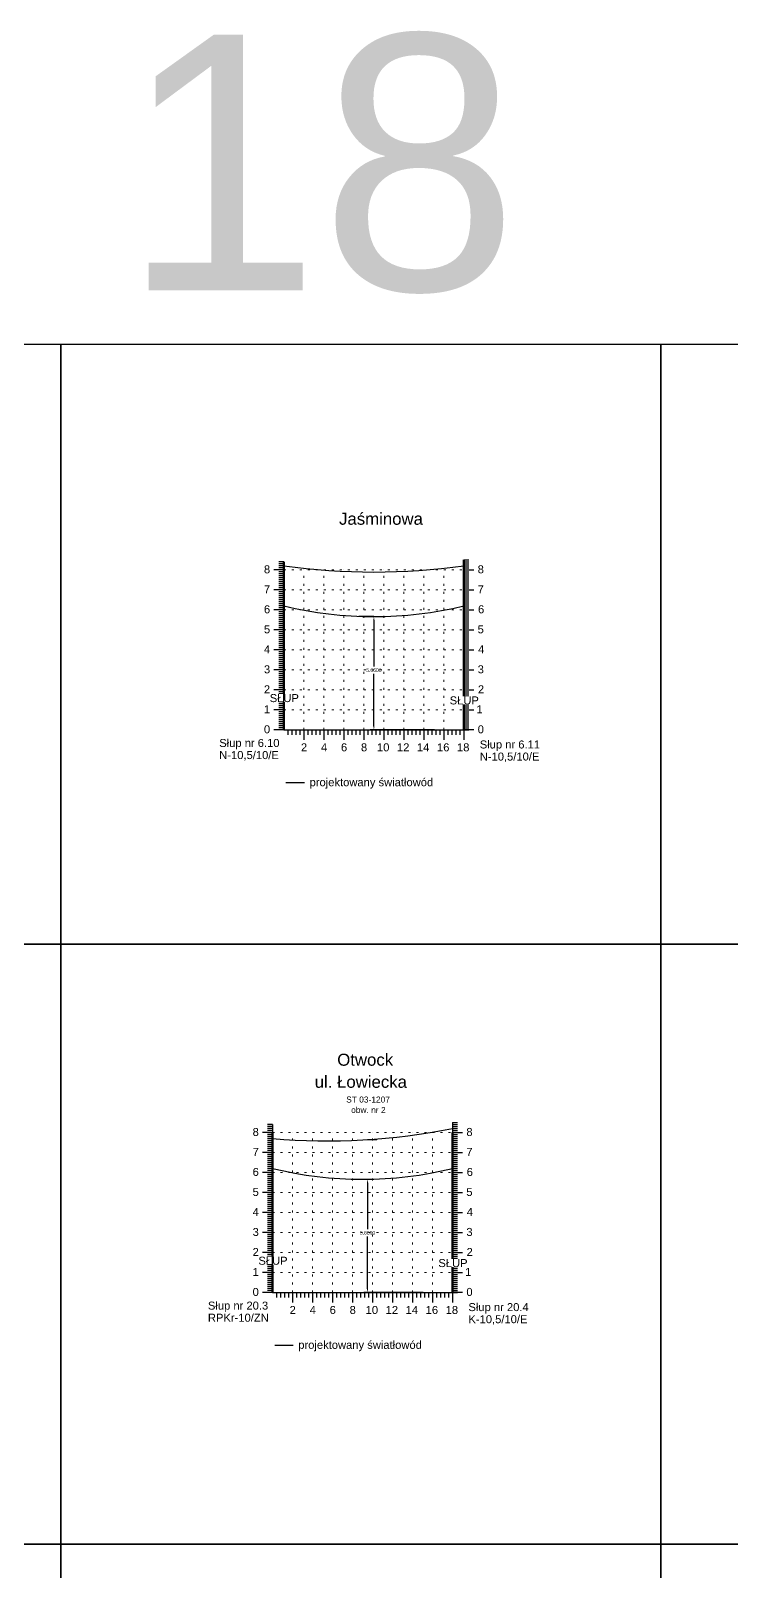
# Model space of a CAD drawing. Header units: metres. Extents: x -155 to 1812, y 681 to 886.
# Drawn here: x 203 to 238.1, y 799.2 to 876.2 of the extents above; entities that cross this region are included whole.
import ezdxf

# ---------------------------------------------------------------- set-up
doc = ezdxf.new("R2010")
doc.units = ezdxf.units.M
doc.header["$MEASUREMENT"] = 0
doc.linetypes.add('ACAD_ISO07W100', pattern=[3, 0, -3])
doc.layers.add('ramka', color=7, linetype='Continuous', plot=False)
doc.styles.get("Standard").update_dxf_attribs({"font": 'arial.ttf'})
doc.dimstyles.get("Standard").update_dxf_attribs({"dimtxt": 0.18, "dimasz": 0.18, "dimexe": 0.18, "dimexo": 0.0625, "dimgap": 0.09, "dimtad": 0, "dimtih": 1, "dimtoh": 1, "dimdec": 4, "dimzin": 0, "dimdsep": 46, "dimtxsty": 'Standard', "dimcen": 0.09, "dimadec": 0, "dimazin": 0, "dimtfac": 1, "dimtdec": 4, "dimtofl": 0, "dimtmove": 0, "dimatfit": 3, "dimfxl": 1, "dimtolj": 1, "dimtzin": 0, "dimarcsym": 0})

# ---------------------------------------------------------------- blocks, each defined once
blk = doc.blocks.new('*D190')
at = {"color": 0, "lineweight": -2}
for p, q in [((220.145, 846.893), (220.021, 846.893)), ((220.201, 846.713), (220.201, 844.398)), ((220.201, 841.413), (220.201, 844.035)), ((223.239, 841.233), (220.021, 841.233))]:
    blk.add_line(p, q, dxfattribs=at)
at = {"color": 0}
for points in [[(220.231, 846.713), (220.171, 846.713), (220.201, 846.893)], [(220.171, 841.413), (220.231, 841.413), (220.201, 841.233)]]:
    blk.add_solid(points, dxfattribs=at)
at = {"layer": 'Defpoints', "color": 0}
for p in [(220.208, 846.893), (220.201, 841.233), (223.301, 841.233)]:
    blk.add_point(p, dxfattribs=at)
at = {"color": 0, "lineweight": 25, "insert": (220.201, 844.216), "char_height": 0.18, "attachment_point": 5}
blk.add_mtext('\\A1;5.6600', dxfattribs=at)
blk = doc.blocks.new('*D228')
at = {"color": 0, "lineweight": -2}
for p, q in [((219.704, 818.762), (220.065, 818.762)), ((219.885, 818.582), (219.885, 816.267)), ((219.885, 813.282), (219.885, 815.903)), ((222.672, 813.102), (219.705, 813.102))]:
    blk.add_line(p, q, dxfattribs=at)
at = {"color": 0}
for points in [[(219.915, 818.582), (219.855, 818.582), (219.885, 818.762)], [(219.855, 813.282), (219.915, 813.282), (219.885, 813.102)]]:
    blk.add_solid(points, dxfattribs=at)
at = {"layer": 'Defpoints', "color": 0}
for p in [(219.642, 818.762), (219.885, 813.102), (222.735, 813.102)]:
    blk.add_point(p, dxfattribs=at)
at = {"color": 0, "lineweight": 25, "insert": (219.885, 816.085), "char_height": 0.18, "attachment_point": 5}
blk.add_mtext('\\A1;5.6600', dxfattribs=at)

msp = doc.modelspace()

# ---------------------------------------------------------------- linework, layer by layer
for p, q in [((215.7012, 849.63342), (215.4512, 849.63342)), ((215.7012, 849.63342), (215.4512, 849.63342)), ((215.7012, 849.53342), (215.4512, 849.53342)), ((215.7012, 849.53342), (215.4512, 849.53342)), ((215.7012, 849.63342), (215.7012, 841.23342)), ((224.7012, 849.73342), (224.7012, 841.23342)), ((224.7012, 849.73342), (224.9512, 849.73342)), ((224.7012, 849.73342), (224.9512, 849.73342)), ((224.7012, 849.63342), (224.9512, 849.63342)), ((224.7012, 849.63342), (224.9512, 849.63342)), ((224.7012, 849.53342), (224.9512, 849.53342)), ((224.7012, 849.53342), (224.9512, 849.53342)), ((215.7012, 849.23342), (215.2012, 849.23342)), ((215.7012, 849.23342), (215.2012, 849.23342)), ((215.7012, 849.23342), (215.2012, 849.23342)), ((215.7012, 849.23342), (215.2012, 849.23342)), ((215.7012, 849.43342), (215.4512, 849.43342)), ((215.7012, 849.43342), (215.4512, 849.43342)), ((215.7012, 849.33342), (215.4512, 849.33342)), ((215.7012, 849.33342), (215.4512, 849.33342)), ((215.7012, 849.13342), (215.4512, 849.13342)), ((215.7012, 849.03342), (215.4512, 849.03342)), ((215.7012, 848.93342), (215.4512, 848.93342)), ((215.7012, 848.83342), (215.4512, 848.83342)), ((224.7012, 849.43342), (224.9512, 849.43342)), ((224.7012, 849.43342), (224.9512, 849.43342)), ((224.7012, 849.33342), (224.9512, 849.33342)), ((224.7012, 849.33342), (224.9512, 849.33342)), ((224.7012, 849.23342), (225.2012, 849.23342)), ((224.7012, 849.23342), (225.2012, 849.23342)), ((224.7012, 849.23342), (225.2012, 849.23342)), ((224.7012, 849.23342), (225.2012, 849.23342)), ((224.7012, 849.13342), (224.9512, 849.13342)), ((224.7012, 849.03342), (224.9512, 849.03342)), ((224.7012, 848.93342), (224.9512, 848.93342)), ((224.7012, 848.83342), (224.9512, 848.83342)), ((215.7012, 848.23342), (215.2012, 848.23342)), ((215.7012, 848.23342), (215.2012, 848.23342)), ((215.7012, 848.73342), (215.4512, 848.73342)), ((215.7012, 848.63342), (215.4512, 848.63342)), ((215.7012, 848.53342), (215.4512, 848.53342)), ((215.7012, 848.43342), (215.4512, 848.43342)), ((215.7012, 848.33342), (215.4512, 848.33342)), ((215.7012, 848.13342), (215.4512, 848.13342)), ((215.7012, 848.03342), (215.4512, 848.03342)), ((224.7012, 848.73342), (224.9512, 848.73342)), ((224.7012, 848.63342), (224.9512, 848.63342)), ((224.7012, 848.53342), (224.9512, 848.53342)), ((224.7012, 848.43342), (224.9512, 848.43342)), ((224.7012, 848.33342), (224.9512, 848.33342)), ((224.7012, 848.23342), (225.2012, 848.23342)), ((224.7012, 848.23342), (225.2012, 848.23342)), ((224.7012, 848.13342), (224.9512, 848.13342)), ((224.7012, 848.03342), (224.9512, 848.03342)), ((215.7012, 847.23342), (215.2012, 847.23342)), ((215.7012, 847.23342), (215.2012, 847.23342)), ((215.7012, 847.93342), (215.4512, 847.93342)), ((215.7012, 847.83342), (215.4512, 847.83342)), ((215.7012, 847.73342), (215.4512, 847.73342)), ((215.7012, 847.63342), (215.4512, 847.63342)), ((215.7012, 847.53342), (215.4512, 847.53342)), ((215.7012, 847.43342), (215.4512, 847.43342)), ((215.7012, 847.33342), (215.4512, 847.33342)), ((224.7012, 847.93342), (224.9512, 847.93342)), ((224.7012, 847.83342), (224.9512, 847.83342)), ((224.7012, 847.73342), (224.9512, 847.73342)), ((224.7012, 847.63342), (224.9512, 847.63342)), ((224.7012, 847.53342), (224.9512, 847.53342)), ((224.7012, 847.43342), (224.9512, 847.43342)), ((224.7012, 847.33342), (224.9512, 847.33342)), ((224.7012, 847.23342), (225.2012, 847.23342)), ((224.7012, 847.23342), (225.2012, 847.23342)), ((215.7012, 847.13342), (215.4512, 847.13342)), ((215.7012, 847.03342), (215.4512, 847.03342)), ((215.7012, 846.93342), (215.4512, 846.93342)), ((215.7012, 846.83342), (215.4512, 846.83342)), ((215.7012, 846.73342), (215.4512, 846.73342)), ((215.7012, 846.63342), (215.4512, 846.63342)), ((215.7012, 846.53342), (215.4512, 846.53342)), ((215.7012, 846.43342), (215.4512, 846.43342)), ((224.7012, 847.13342), (224.9512, 847.13342)), ((224.7012, 847.03342), (224.9512, 847.03342)), ((224.7012, 846.93342), (224.9512, 846.93342)), ((224.7012, 846.83342), (224.9512, 846.83342)), ((224.7012, 846.73342), (224.9512, 846.73342)), ((224.7012, 846.63342), (224.9512, 846.63342)), ((224.7012, 846.53342), (224.9512, 846.53342)), ((224.7012, 846.43342), (224.9512, 846.43342)), ((215.7012, 846.23342), (215.2012, 846.23342)), ((215.7012, 846.23342), (215.2012, 846.23342)), ((215.7012, 846.33342), (215.4512, 846.33342)), ((215.7012, 846.13342), (215.4512, 846.13342)), ((215.7012, 846.03342), (215.4512, 846.03342)), ((215.7012, 845.93342), (215.4512, 845.93342)), ((215.7012, 845.83342), (215.4512, 845.83342)), ((215.7012, 845.73342), (215.4512, 845.73342)), ((224.7012, 846.33342), (224.9512, 846.33342)), ((224.7012, 846.23342), (225.2012, 846.23342)), ((224.7012, 846.23342), (225.2012, 846.23342)), ((224.7012, 846.13342), (224.9512, 846.13342)), ((224.7012, 846.03342), (224.9512, 846.03342)), ((224.7012, 845.93342), (224.9512, 845.93342)), ((224.7012, 845.83342), (224.9512, 845.83342)), ((224.7012, 845.73342), (224.9512, 845.73342)), ((215.7012, 845.23342), (215.2012, 845.23342)), ((215.7012, 845.23342), (215.2012, 845.23342)), ((215.7012, 845.63342), (215.4512, 845.63342)), ((215.7012, 845.53342), (215.4512, 845.53342)), ((215.7012, 845.43342), (215.4512, 845.43342)), ((215.7012, 845.33342), (215.4512, 845.33342)), ((215.7012, 845.13342), (215.4512, 845.13342)), ((215.7012, 845.03342), (215.4512, 845.03342)), ((215.7012, 844.93342), (215.4512, 844.93342)), ((224.7012, 845.63342), (224.9512, 845.63342)), ((224.7012, 845.53342), (224.9512, 845.53342)), ((224.7012, 845.43342), (224.9512, 845.43342)), ((224.7012, 845.33342), (224.9512, 845.33342)), ((224.7012, 845.23342), (225.2012, 845.23342)), ((224.7012, 845.23342), (225.2012, 845.23342)), ((224.7012, 845.13342), (224.9512, 845.13342)), ((224.7012, 845.03342), (224.9512, 845.03342)), ((224.7012, 844.93342), (224.9512, 844.93342)), ((215.7012, 844.23342), (215.2012, 844.23342)), ((215.7012, 844.23342), (215.2012, 844.23342)), ((215.7012, 844.83342), (215.4512, 844.83342)), ((215.7012, 844.73342), (215.4512, 844.73342)), ((215.7012, 844.63342), (215.4512, 844.63342)), ((215.7012, 844.53342), (215.4512, 844.53342)), ((215.7012, 844.43342), (215.4512, 844.43342)), ((215.7012, 844.33342), (215.4512, 844.33342)), ((215.7012, 844.13342), (215.4512, 844.13342)), ((224.7012, 844.83342), (224.9512, 844.83342)), ((224.7012, 844.73342), (224.9512, 844.73342)), ((224.7012, 844.63342), (224.9512, 844.63342)), ((224.7012, 844.53342), (224.9512, 844.53342)), ((224.7012, 844.43342), (224.9512, 844.43342)), ((224.7012, 844.33342), (224.9512, 844.33342)), ((224.7012, 844.23342), (225.2012, 844.23342)), ((224.7012, 844.23342), (225.2012, 844.23342)), ((224.7012, 844.13342), (224.9512, 844.13342)), ((215.7012, 844.03342), (215.4512, 844.03342)), ((215.7012, 843.93342), (215.4512, 843.93342)), ((215.7012, 843.83342), (215.4512, 843.83342)), ((215.7012, 843.73342), (215.4512, 843.73342)), ((215.7012, 843.63342), (215.4512, 843.63342)), ((215.7012, 843.53342), (215.4512, 843.53342)), ((215.7012, 843.43342), (215.4512, 843.43342)), ((224.7012, 844.03342), (224.9512, 844.03342)), ((224.7012, 843.93342), (224.9512, 843.93342)), ((224.7012, 843.83342), (224.9512, 843.83342)), ((224.7012, 843.73342), (224.9512, 843.73342)), ((224.7012, 843.63342), (224.9512, 843.63342)), ((224.7012, 843.53342), (224.9512, 843.53342)), ((224.7012, 843.43342), (224.9512, 843.43342)), ((215.7012, 843.23342), (215.2012, 843.23342)), ((215.7012, 843.23342), (215.2012, 843.23342)), ((215.7012, 843.33342), (215.4512, 843.33342)), ((215.7012, 843.13342), (215.4512, 843.13342)), ((215.7012, 843.03342), (215.4512, 843.03342)), ((215.7012, 842.93342), (215.4512, 842.93342)), ((215.7012, 842.83342), (215.4512, 842.83342)), ((215.7012, 842.73342), (215.4512, 842.73342)), ((215.7012, 842.63342), (215.4512, 842.63342)), ((224.7012, 843.33342), (224.9512, 843.33342)), ((224.7012, 843.23342), (225.2012, 843.23342)), ((224.7012, 843.23342), (225.2012, 843.23342)), ((224.7012, 843.13342), (224.9512, 843.13342)), ((224.7012, 843.03342), (224.9512, 843.03342)), ((224.7012, 842.93342), (224.9512, 842.93342)), ((224.7012, 842.83342), (224.9512, 842.83342)), ((224.7012, 842.73342), (224.9512, 842.73342)), ((224.7012, 842.63342), (224.9512, 842.63342)), ((215.7012, 842.23342), (215.2012, 842.23342)), ((215.7012, 842.23342), (215.2012, 842.23342)), ((215.7012, 842.53342), (215.4512, 842.53342)), ((215.7012, 842.43342), (215.4512, 842.43342)), ((215.7012, 842.33342), (215.4512, 842.33342)), ((215.7012, 842.13342), (215.4512, 842.13342)), ((215.7012, 842.03342), (215.4512, 842.03342)), ((215.7012, 841.93342), (215.4512, 841.93342)), ((215.7012, 841.83342), (215.4512, 841.83342)), ((224.7012, 842.53342), (224.9512, 842.53342)), ((224.7012, 842.43342), (224.9512, 842.43342)), ((224.7012, 842.33342), (224.9512, 842.33342)), ((224.7012, 842.23342), (225.2012, 842.23342)), ((224.7012, 842.23342), (225.2012, 842.23342)), ((224.7012, 842.13342), (224.9512, 842.13342)), ((224.7012, 842.03342), (224.9512, 842.03342)), ((224.7012, 841.93342), (224.9512, 841.93342)), ((224.7012, 841.83342), (224.9512, 841.83342)), ((215.7012, 841.23342), (215.2012, 841.23342)), ((215.7012, 841.73342), (215.4512, 841.73342)), ((215.7012, 841.63342), (215.4512, 841.63342)), ((215.7012, 841.53342), (215.4512, 841.53342)), ((215.7012, 841.43342), (215.4512, 841.43342)), ((215.7012, 841.33342), (215.4512, 841.33342)), ((215.7012, 841.23342), (215.4512, 841.23342)), ((215.9012, 841.23342), (215.9012, 840.98342)), ((216.1012, 841.23342), (216.1012, 840.98342)), ((216.14076, 841.23342), (224.7012, 841.23342)), ((216.3012, 841.23342), (216.3012, 840.98342)), ((216.5012, 841.23342), (216.5012, 840.98342)), ((216.7012, 841.23342), (216.7012, 840.73342)), ((216.9012, 841.23342), (216.9012, 840.98342)), ((217.1012, 841.23342), (217.1012, 840.98342)), ((217.3012, 841.23342), (217.3012, 840.98342)), ((217.5012, 841.23342), (217.5012, 840.98342)), ((217.7012, 841.23342), (217.7012, 840.73342)), ((217.9012, 841.23342), (217.9012, 840.98342)), ((218.1012, 841.23342), (218.1012, 840.98342)), ((218.3012, 841.23342), (218.3012, 840.98342)), ((218.5012, 841.23342), (218.5012, 840.98342)), ((218.7012, 841.23342), (218.7012, 840.73342)), ((218.9012, 841.23342), (218.9012, 840.98342)), ((219.1012, 841.23342), (219.1012, 840.98342)), ((219.3012, 841.23342), (219.3012, 840.98342)), ((219.5012, 841.23342), (219.5012, 840.98342)), ((219.7012, 841.23342), (219.7012, 840.73342)), ((219.9012, 841.23342), (219.9012, 840.98342)), ((220.1012, 841.23342), (220.1012, 840.98342)), ((220.3012, 841.23342), (220.3012, 840.98342)), ((220.5012, 841.23342), (220.5012, 840.98342)), ((220.7012, 841.23342), (220.7012, 840.73342)), ((220.9012, 841.23342), (220.9012, 840.98342)), ((221.1012, 841.23342), (221.1012, 840.98342)), ((221.3012, 841.23342), (221.3012, 840.98342)), ((221.5012, 841.23342), (221.5012, 840.98342)), ((221.7012, 841.23342), (221.7012, 840.73342)), ((221.9012, 841.23342), (221.9012, 840.98342)), ((222.1012, 841.23342), (222.1012, 840.98342)), ((222.3012, 841.23342), (222.3012, 840.98342)), ((222.5012, 841.23342), (222.5012, 840.98342)), ((222.7012, 841.23342), (222.7012, 840.73342)), ((222.9012, 841.23342), (222.9012, 840.98342)), ((223.1012, 841.23342), (223.1012, 840.98342)), ((223.3012, 841.23342), (223.3012, 840.98342)), ((223.5012, 841.23342), (223.5012, 840.98342)), ((223.7012, 841.23342), (223.7012, 840.73342)), ((223.9012, 841.23342), (223.9012, 840.98342)), ((224.1012, 841.23342), (224.1012, 840.98342)), ((224.3012, 841.23342), (224.3012, 840.98342)), ((224.5012, 841.23342), (224.5012, 840.98342)), ((224.7012, 841.73342), (224.9512, 841.73342)), ((224.7012, 841.63342), (224.9512, 841.63342)), ((224.7012, 841.53342), (224.9512, 841.53342)), ((224.7012, 841.43342), (224.9512, 841.43342)), ((224.7012, 841.33342), (224.9512, 841.33342)), ((224.7012, 841.23342), (224.7012, 840.73342)), ((224.7012, 841.23342), (224.9512, 841.23342)), ((225.2012, 841.23342), (224.7012, 841.23342)), ((215.13499, 821.10164), (214.63499, 821.10164)), ((215.13499, 821.10164), (214.63499, 821.10164)), ((215.13499, 821.10164), (214.63499, 821.10164)), ((215.13499, 821.10164), (214.63499, 821.10164)), ((215.13499, 821.50164), (214.88499, 821.50164)), ((215.13499, 821.50164), (214.88499, 821.50164)), ((215.13499, 821.40164), (214.88499, 821.40164)), ((215.13499, 821.40164), (214.88499, 821.40164)), ((215.13499, 821.30164), (214.88499, 821.30164)), ((215.13499, 821.30164), (214.88499, 821.30164)), ((215.13499, 821.20164), (214.88499, 821.20164)), ((215.13499, 821.20164), (214.88499, 821.20164)), ((215.13499, 821.50164), (215.13499, 813.10164)), ((224.13499, 821.60164), (224.13499, 813.10164)), ((224.13499, 821.60164), (224.38499, 821.60164)), ((224.13499, 821.60164), (224.38499, 821.60164)), ((224.13499, 821.50164), (224.38499, 821.50164)), ((224.13499, 821.50164), (224.38499, 821.50164)), ((224.13499, 821.40164), (224.38499, 821.40164)), ((224.13499, 821.40164), (224.38499, 821.40164)), ((224.13499, 821.30164), (224.38499, 821.30164)), ((224.13499, 821.30164), (224.38499, 821.30164)), ((224.13499, 821.20164), (224.38499, 821.20164)), ((224.13499, 821.20164), (224.38499, 821.20164)), ((224.13499, 821.10164), (224.63499, 821.10164)), ((224.13499, 821.10164), (224.63499, 821.10164)), ((224.13499, 821.10164), (224.63499, 821.10164)), ((224.13499, 821.10164), (224.63499, 821.10164)), ((215.13499, 821.00164), (214.88499, 821.00164)), ((215.13499, 820.90164), (214.88499, 820.90164)), ((215.13499, 820.80164), (214.88499, 820.80164)), ((215.13499, 820.70164), (214.88499, 820.70164)), ((215.13499, 820.60164), (214.88499, 820.60164)), ((215.13499, 820.50164), (214.88499, 820.50164)), ((215.13499, 820.40164), (214.88499, 820.40164)), ((215.13499, 820.30164), (214.88499, 820.30164)), ((224.13499, 821.00164), (224.38499, 821.00164)), ((224.13499, 820.90164), (224.38499, 820.90164)), ((224.13499, 820.80164), (224.38499, 820.80164)), ((224.13499, 820.70164), (224.38499, 820.70164)), ((224.13499, 820.60164), (224.38499, 820.60164)), ((224.13499, 820.50164), (224.38499, 820.50164)), ((224.13499, 820.40164), (224.38499, 820.40164)), ((224.13499, 820.30164), (224.38499, 820.30164)), ((215.13499, 820.10164), (214.63499, 820.10164)), ((215.13499, 820.10164), (214.63499, 820.10164)), ((215.13499, 820.20164), (214.88499, 820.20164)), ((215.13499, 820.00164), (214.88499, 820.00164)), ((215.13499, 819.90164), (214.88499, 819.90164)), ((215.13499, 819.80164), (214.88499, 819.80164)), ((215.13499, 819.70164), (214.88499, 819.70164)), ((215.13499, 819.60164), (214.88499, 819.60164)), ((215.13499, 819.50164), (214.88499, 819.50164)), ((224.13499, 820.20164), (224.38499, 820.20164)), ((224.13499, 820.10164), (224.63499, 820.10164)), ((224.13499, 820.10164), (224.63499, 820.10164)), ((224.13499, 820.00164), (224.38499, 820.00164)), ((224.13499, 819.90164), (224.38499, 819.90164)), ((224.13499, 819.80164), (224.38499, 819.80164)), ((224.13499, 819.70164), (224.38499, 819.70164)), ((224.13499, 819.60164), (224.38499, 819.60164)), ((224.13499, 819.50164), (224.38499, 819.50164)), ((215.13499, 819.10164), (214.63499, 819.10164)), ((215.13499, 819.10164), (214.63499, 819.10164)), ((215.13499, 819.40164), (214.88499, 819.40164)), ((215.13499, 819.30164), (214.88499, 819.30164)), ((215.13499, 819.20164), (214.88499, 819.20164)), ((215.13499, 819.00164), (214.88499, 819.00164)), ((215.13499, 818.90164), (214.88499, 818.90164)), ((215.13499, 818.80164), (214.88499, 818.80164)), ((224.13499, 819.40164), (224.38499, 819.40164)), ((224.13499, 819.30164), (224.38499, 819.30164)), ((224.13499, 819.20164), (224.38499, 819.20164)), ((224.13499, 819.10164), (224.63499, 819.10164)), ((224.13499, 819.10164), (224.63499, 819.10164)), ((224.13499, 819.00164), (224.38499, 819.00164)), ((224.13499, 818.90164), (224.38499, 818.90164)), ((224.13499, 818.80164), (224.38499, 818.80164)), ((215.13499, 818.10164), (214.63499, 818.10164)), ((215.13499, 818.10164), (214.63499, 818.10164)), ((215.13499, 818.70164), (214.88499, 818.70164)), ((215.13499, 818.60164), (214.88499, 818.60164)), ((215.13499, 818.50164), (214.88499, 818.50164)), ((215.13499, 818.40164), (214.88499, 818.40164)), ((215.13499, 818.30164), (214.88499, 818.30164)), ((215.13499, 818.20164), (214.88499, 818.20164)), ((215.13499, 818.00164), (214.88499, 818.00164)), ((224.13499, 818.70164), (224.38499, 818.70164)), ((224.13499, 818.60164), (224.38499, 818.60164)), ((224.13499, 818.50164), (224.38499, 818.50164)), ((224.13499, 818.40164), (224.38499, 818.40164)), ((224.13499, 818.30164), (224.38499, 818.30164)), ((224.13499, 818.20164), (224.38499, 818.20164)), ((224.13499, 818.10164), (224.63499, 818.10164)), ((224.13499, 818.10164), (224.63499, 818.10164)), ((224.13499, 818.00164), (224.38499, 818.00164)), ((215.13499, 817.90164), (214.88499, 817.90164)), ((215.13499, 817.80164), (214.88499, 817.80164)), ((215.13499, 817.70164), (214.88499, 817.70164)), ((215.13499, 817.60164), (214.88499, 817.60164)), ((215.13499, 817.50164), (214.88499, 817.50164)), ((215.13499, 817.40164), (214.88499, 817.40164)), ((215.13499, 817.30164), (214.88499, 817.30164)), ((215.13499, 817.20164), (214.88499, 817.20164)), ((224.13499, 817.90164), (224.38499, 817.90164)), ((224.13499, 817.80164), (224.38499, 817.80164)), ((224.13499, 817.70164), (224.38499, 817.70164)), ((224.13499, 817.60164), (224.38499, 817.60164)), ((224.13499, 817.50164), (224.38499, 817.50164)), ((224.13499, 817.40164), (224.38499, 817.40164)), ((224.13499, 817.30164), (224.38499, 817.30164)), ((224.13499, 817.20164), (224.38499, 817.20164)), ((215.13499, 817.10164), (214.63499, 817.10164)), ((215.13499, 817.10164), (214.63499, 817.10164)), ((215.13499, 817.00164), (214.88499, 817.00164)), ((215.13499, 816.90164), (214.88499, 816.90164)), ((215.13499, 816.80164), (214.88499, 816.80164)), ((215.13499, 816.70164), (214.88499, 816.70164)), ((215.13499, 816.60164), (214.88499, 816.60164)), ((215.13499, 816.50164), (214.88499, 816.50164)), ((215.13499, 816.40164), (214.88499, 816.40164)), ((224.13499, 817.10164), (224.63499, 817.10164)), ((224.13499, 817.10164), (224.63499, 817.10164)), ((224.13499, 817.00164), (224.38499, 817.00164)), ((224.13499, 816.90164), (224.38499, 816.90164)), ((224.13499, 816.80164), (224.38499, 816.80164)), ((224.13499, 816.70164), (224.38499, 816.70164)), ((224.13499, 816.60164), (224.38499, 816.60164)), ((224.13499, 816.50164), (224.38499, 816.50164)), ((224.13499, 816.40164), (224.38499, 816.40164)), ((215.13499, 816.10164), (214.63499, 816.10164)), ((215.13499, 816.10164), (214.63499, 816.10164)), ((215.13499, 816.30164), (214.88499, 816.30164)), ((215.13499, 816.20164), (214.88499, 816.20164)), ((215.13499, 816.00164), (214.88499, 816.00164)), ((215.13499, 815.90164), (214.88499, 815.90164)), ((215.13499, 815.80164), (214.88499, 815.80164)), ((215.13499, 815.70164), (214.88499, 815.70164)), ((224.13499, 816.30164), (224.38499, 816.30164)), ((224.13499, 816.20164), (224.38499, 816.20164)), ((224.13499, 816.10164), (224.63499, 816.10164)), ((224.13499, 816.10164), (224.63499, 816.10164)), ((224.13499, 816.00164), (224.38499, 816.00164)), ((224.13499, 815.90164), (224.38499, 815.90164)), ((224.13499, 815.80164), (224.38499, 815.80164)), ((224.13499, 815.70164), (224.38499, 815.70164)), ((215.13499, 815.10164), (214.63499, 815.10164)), ((215.13499, 815.10164), (214.63499, 815.10164)), ((215.13499, 815.60164), (214.88499, 815.60164)), ((215.13499, 815.50164), (214.88499, 815.50164)), ((215.13499, 815.40164), (214.88499, 815.40164)), ((215.13499, 815.30164), (214.88499, 815.30164)), ((215.13499, 815.20164), (214.88499, 815.20164)), ((215.13499, 815.00164), (214.88499, 815.00164)), ((215.13499, 814.90164), (214.88499, 814.90164)), ((224.13499, 815.60164), (224.38499, 815.60164)), ((224.13499, 815.50164), (224.38499, 815.50164)), ((224.13499, 815.40164), (224.38499, 815.40164)), ((224.13499, 815.30164), (224.38499, 815.30164)), ((224.13499, 815.20164), (224.38499, 815.20164)), ((224.13499, 815.10164), (224.63499, 815.10164)), ((224.13499, 815.10164), (224.63499, 815.10164)), ((224.13499, 815.00164), (224.38499, 815.00164)), ((224.13499, 814.90164), (224.38499, 814.90164)), ((215.13499, 814.10164), (214.63499, 814.10164)), ((215.13499, 814.10164), (214.63499, 814.10164)), ((215.13499, 814.80164), (214.88499, 814.80164)), ((215.13499, 814.70164), (214.88499, 814.70164)), ((215.13499, 814.60164), (214.88499, 814.60164)), ((215.13499, 814.50164), (214.88499, 814.50164)), ((215.13499, 814.40164), (214.88499, 814.40164)), ((215.13499, 814.30164), (214.88499, 814.30164)), ((215.13499, 814.20164), (214.88499, 814.20164)), ((224.13499, 814.80164), (224.38499, 814.80164)), ((224.13499, 814.70164), (224.38499, 814.70164)), ((224.13499, 814.60164), (224.38499, 814.60164)), ((224.13499, 814.50164), (224.38499, 814.50164)), ((224.13499, 814.40164), (224.38499, 814.40164)), ((224.13499, 814.30164), (224.38499, 814.30164)), ((224.13499, 814.20164), (224.38499, 814.20164)), ((224.13499, 814.10164), (224.63499, 814.10164)), ((224.13499, 814.10164), (224.63499, 814.10164)), ((215.13499, 814.00164), (214.88499, 814.00164)), ((215.13499, 813.90164), (214.88499, 813.90164)), ((215.13499, 813.80164), (214.88499, 813.80164)), ((215.13499, 813.70164), (214.88499, 813.70164)), ((215.13499, 813.60164), (214.88499, 813.60164)), ((215.13499, 813.50164), (214.88499, 813.50164)), ((215.13499, 813.40164), (214.88499, 813.40164)), ((224.13499, 814.00164), (224.38499, 814.00164)), ((224.13499, 813.90164), (224.38499, 813.90164)), ((224.13499, 813.80164), (224.38499, 813.80164)), ((224.13499, 813.70164), (224.38499, 813.70164)), ((224.13499, 813.60164), (224.38499, 813.60164)), ((224.13499, 813.50164), (224.38499, 813.50164)), ((224.13499, 813.40164), (224.38499, 813.40164)), ((215.13499, 813.10164), (214.63499, 813.10164)), ((215.13499, 813.30164), (214.88499, 813.30164)), ((215.13499, 813.20164), (214.88499, 813.20164)), ((215.13499, 813.10164), (214.88499, 813.10164)), ((215.33499, 813.10164), (215.33499, 812.85164)), ((215.53499, 813.10164), (215.53499, 812.85164)), ((215.57455, 813.10164), (224.13499, 813.10164)), ((215.73499, 813.10164), (215.73499, 812.85164)), ((215.93499, 813.10164), (215.93499, 812.85164)), ((216.13499, 813.10164), (216.13499, 812.60164)), ((216.33499, 813.10164), (216.33499, 812.85164)), ((216.53499, 813.10164), (216.53499, 812.85164)), ((216.73499, 813.10164), (216.73499, 812.85164)), ((216.93499, 813.10164), (216.93499, 812.85164)), ((217.13499, 813.10164), (217.13499, 812.60164)), ((217.33499, 813.10164), (217.33499, 812.85164)), ((217.53499, 813.10164), (217.53499, 812.85164)), ((217.73499, 813.10164), (217.73499, 812.85164)), ((217.93499, 813.10164), (217.93499, 812.85164)), ((218.13499, 813.10164), (218.13499, 812.60164)), ((218.33499, 813.10164), (218.33499, 812.85164)), ((218.53499, 813.10164), (218.53499, 812.85164)), ((218.73499, 813.10164), (218.73499, 812.85164)), ((218.93499, 813.10164), (218.93499, 812.85164)), ((219.13499, 813.10164), (219.13499, 812.60164)), ((219.33499, 813.10164), (219.33499, 812.85164)), ((219.53499, 813.10164), (219.53499, 812.85164)), ((219.73499, 813.10164), (219.73499, 812.85164)), ((219.93499, 813.10164), (219.93499, 812.85164)), ((220.13499, 813.10164), (220.13499, 812.60164)), ((220.33499, 813.10164), (220.33499, 812.85164)), ((220.53499, 813.10164), (220.53499, 812.85164)), ((220.73499, 813.10164), (220.73499, 812.85164)), ((220.93499, 813.10164), (220.93499, 812.85164)), ((221.13499, 813.10164), (221.13499, 812.60164)), ((221.33499, 813.10164), (221.33499, 812.85164)), ((221.53499, 813.10164), (221.53499, 812.85164)), ((221.73499, 813.10164), (221.73499, 812.85164)), ((221.93499, 813.10164), (221.93499, 812.85164)), ((222.13499, 813.10164), (222.13499, 812.60164)), ((222.33499, 813.10164), (222.33499, 812.85164)), ((222.53499, 813.10164), (222.53499, 812.85164)), ((222.73499, 813.10164), (222.73499, 812.85164)), ((222.93499, 813.10164), (222.93499, 812.85164)), ((223.13499, 813.10164), (223.13499, 812.60164)), ((223.33499, 813.10164), (223.33499, 812.85164)), ((223.53499, 813.10164), (223.53499, 812.85164)), ((223.73499, 813.10164), (223.73499, 812.85164)), ((223.93499, 813.10164), (223.93499, 812.85164)), ((224.13499, 813.30164), (224.38499, 813.30164)), ((224.13499, 813.20164), (224.38499, 813.20164)), ((224.13499, 813.10164), (224.13499, 812.60164)), ((224.13499, 813.10164), (224.38499, 813.10164)), ((224.63499, 813.10164), (224.13499, 813.10164))]:
    msp.add_line(p, q)
at = {"lineweight": 100}
for p, q in [((215.7012, 849.63342), (215.7012, 841.23342)), ((224.7012, 849.73342), (224.7012, 841.23342)), ((215.13499, 821.10164), (215.13499, 813.10164)), ((224.13499, 821.10164), (224.13499, 813.10164))]:
    msp.add_line(p, q, dxfattribs=at)
at = {"linetype": 'ACAD_ISO07W100', "lineweight": 15, "ltscale": 0.1}
for p, q in [((224.7012, 841.23342), (224.7012, 849.73342)), ((215.7012, 849.23342), (224.7012, 849.23342)), ((215.7012, 841.23342), (215.7012, 849.23342)), ((216.7012, 841.23342), (216.7012, 849.23342)), ((217.7012, 841.23342), (217.7012, 849.23342)), ((218.7012, 841.23342), (218.7012, 849.23342)), ((219.7012, 841.23342), (219.7012, 849.23342)), ((220.7012, 841.23342), (220.7012, 849.23342)), ((221.7012, 841.23342), (221.7012, 849.23342)), ((222.7012, 841.23342), (222.7012, 849.23342)), ((223.7012, 841.23342), (223.7012, 849.23342)), ((224.7012, 841.23342), (224.7012, 849.23342)), ((215.7012, 848.23342), (224.7012, 848.23342)), ((215.7012, 847.23342), (224.7012, 847.23342)), ((215.7012, 846.23342), (224.7012, 846.23342)), ((215.7012, 845.23342), (224.7012, 845.23342)), ((215.7012, 844.23342), (224.7012, 844.23342)), ((215.7012, 843.23342), (224.7012, 843.23342)), ((215.7012, 842.23342), (224.7012, 842.23342)), ((215.13499, 821.10164), (224.13499, 821.10164)), ((215.13499, 813.10164), (215.13499, 821.10164)), ((216.13499, 813.10164), (216.13499, 821.10164)), ((217.13499, 813.10164), (217.13499, 821.10164)), ((218.13499, 813.10164), (218.13499, 821.10164)), ((219.13499, 813.10164), (219.13499, 821.10164)), ((220.13499, 813.10164), (220.13499, 821.10164)), ((221.13499, 813.10164), (221.13499, 821.10164)), ((222.13499, 813.10164), (222.13499, 821.10164)), ((223.13499, 813.10164), (223.13499, 821.10164)), ((224.13499, 813.10164), (224.13499, 821.60164)), ((224.13499, 813.10164), (224.13499, 821.10164)), ((215.13499, 820.10164), (224.13499, 820.10164)), ((215.13499, 819.10164), (224.13499, 819.10164)), ((215.13499, 818.10164), (224.13499, 818.10164)), ((215.13499, 817.10164), (224.13499, 817.10164)), ((215.13499, 816.10164), (224.13499, 816.10164)), ((215.13499, 815.10164), (224.13499, 815.10164)), ((215.13499, 814.10164), (224.13499, 814.10164))]:
    msp.add_line(p, q, dxfattribs=at)
at = {"color": 3, "lineweight": 25}
for p, q in [((215.80675, 838.6032), (216.73734, 838.6032)), ((215.24054, 810.47142), (216.17113, 810.47142))]:
    msp.add_line(p, q, dxfattribs=at)
at = {"lineweight": 25}
for points in [[(174.54271, 860.52182), (204.54271, 860.52182), (204.54271, 830.52182), (174.54271, 830.52182), (174.54271, 860.52182)], [(204.54271, 860.52182), (234.54271, 860.52182), (234.54271, 830.52182), (204.54271, 830.52182), (204.54271, 860.52182)], [(234.54271, 860.52182), (264.54271, 860.52182), (264.54271, 830.52182), (234.54271, 830.52182), (234.54271, 860.52182)], [(174.54271, 830.52182), (204.54271, 830.52182), (204.54271, 800.52182), (174.54271, 800.52182), (174.54271, 830.52182)], [(204.54271, 830.52182), (234.54271, 830.52182), (234.54271, 800.52182), (204.54271, 800.52182), (204.54271, 830.52182)], [(234.54271, 830.52182), (264.54271, 830.52182), (264.54271, 800.52182), (234.54271, 800.52182), (234.54271, 830.52182)], [(174.54271, 800.52182), (204.54271, 800.52182), (204.54271, 770.52182), (174.54271, 770.52182), (174.54271, 800.52182)], [(204.54271, 800.52182), (234.54271, 800.52182), (234.54271, 770.52182), (204.54271, 770.52182), (204.54271, 800.52182)], [(234.54271, 800.52182), (264.54271, 800.52182), (264.54271, 770.52182), (234.54271, 770.52182), (234.54271, 800.52182)]]:
    msp.add_lwpolyline(points, dxfattribs=at)
at = {"lineweight": 30}
for centre, radius, start, end in [((220.2012, 881.93971), 32.81629, 262.118367, 277.881633), ((217.90652, 852.16401), 31.48459, 264.949813, 281.4098472)]:
    msp.add_arc(centre, radius, start, end, dxfattribs=at)
at = {"color": 3, "lineweight": 30}
for centre, radius, start, end in [((220.2012, 865.91474), 19.02128, 256.3153933, 283.6846067), ((219.63499, 837.72377), 18.96377, 256.2730839, 283.7269161)]:
    msp.add_arc(centre, radius, start, end, dxfattribs=at)
at = {"layer": 'ramka'}
for p, q in [((220.2012, 846.89342), (219.44018, 846.89342)), ((215.7012, 841.23342), (220.2012, 841.23342)), ((215.7012, 841.23342), (220.2012, 841.23342)), ((219.88499, 820.74164), (220.34787, 820.74164)), ((215.13499, 813.10164), (219.63499, 813.10164)), ((215.13499, 813.10164), (219.63499, 813.10164)), ((215.13499, 813.10164), (219.88499, 813.10164))]:
    msp.add_line(p, q, dxfattribs=at)

# ---------------------------------------------------------------- texts
at = {"lineweight": 25}
msp.add_text('18', height=12.782133, dxfattribs=at).set_placement((207.58131, 863.21103))
for s, height, p in [('Jaśminowa', 0.6, (218.46051, 851.48619)), ('8', 0.4, (214.70394, 849.05933)), ('8', 0.4, (225.38959, 849.05933)), ('7', 0.4, (214.70394, 848.05933)), ('7', 0.4, (225.38659, 848.05933)), ('6', 0.4, (214.70394, 847.05933)), ('6', 0.4, (225.40668, 847.05933)), ('5', 0.4, (214.70394, 846.05933)), ('5', 0.4, (225.38686, 846.05933)), ('4', 0.4, (214.70394, 845.05933)), ('4', 0.4, (225.4076, 845.05933)), ('3', 0.4, (214.70394, 844.05933)), ('3', 0.4, (225.38959, 844.05933)), ('2', 0.4, (225.40078, 843.05933)), ('1', 0.4, (225.32517, 842.05933)), ('0', 0.4, (214.70394, 841.05933)), ('0', 0.4, (225.39123, 841.05933)), ('Słup nr 6.10', 0.4, (212.47015, 840.3762)), ('2', 0.4, (216.55439, 840.15774)), ('4', 0.4, (217.55439, 840.15774)), ('6', 0.4, (218.55439, 840.15774)), ('8', 0.4, (219.55439, 840.15774)), ('10', 0.4, (220.35439, 840.15774)), ('12', 0.4, (221.35439, 840.15774)), ('14', 0.4, (222.35439, 840.15774)), ('16', 0.4, (223.35439, 840.15774)), ('18', 0.4, (224.35439, 840.15774)), ('Słup nr 6.11', 0.4, (225.49302, 840.30114)), ('N-10,5/10/E', 0.4, (212.46851, 839.77131)), ('N-10,5/10/E', 0.4, (225.49302, 839.69625)), ('projektowany światłowód', 0.4, (216.9861, 838.41343)), ('Otwock', 0.6, (218.36844, 824.43891)), ('ul. Łowiecka', 0.6, (217.24101, 823.33473)), ('ST 03-1207', 0.3, (218.81522, 822.59819)), ('obw. nr 2', 0.3, (219.06374, 822.07624)), ('8', 0.4, (214.13773, 820.92755)), ('8', 0.4, (224.82338, 820.92755)), ('7', 0.4, (214.13773, 819.92755)), ('7', 0.4, (224.82038, 819.92755)), ('6', 0.4, (214.13773, 818.92755)), ('6', 0.4, (224.84046, 818.92755)), ('5', 0.4, (214.13773, 817.92755)), ('5', 0.4, (224.82065, 817.92755)), ('4', 0.4, (214.13773, 816.92755)), ('4', 0.4, (224.84139, 816.92755)), ('3', 0.4, (214.13773, 815.92755)), ('3', 0.4, (224.82338, 815.92755)), ('2', 0.4, (224.83456, 814.92755)), ('1', 0.4, (224.75896, 813.92755)), ('0', 0.4, (214.13773, 812.92755)), ('0', 0.4, (224.82501, 812.92755)), ('Słup nr 20.3', 0.4, (211.90394, 812.24442)), ('Słup nr 20.4', 0.4, (224.9268, 812.16936)), ('RPKr-10/ZN', 0.4, (211.90229, 811.63954)), ('2', 0.4, (215.98817, 812.02597)), ('4', 0.4, (216.98817, 812.02597)), ('6', 0.4, (217.98817, 812.02597)), ('8', 0.4, (218.98817, 812.02597)), ('10', 0.4, (219.78817, 812.02597)), ('12', 0.4, (220.78817, 812.02597)), ('14', 0.4, (221.78817, 812.02597)), ('16', 0.4, (222.78817, 812.02597)), ('18', 0.4, (223.78817, 812.02597)), ('K-10,5/10/E', 0.4, (224.9268, 811.56448)), ('projektowany światłowód', 0.4, (216.41989, 810.28166))]:
    msp.add_text(s, height=height).set_placement(p)

# ---------------------------------------------------------------- dimensions: what is measured, and where the dimension line sits
for base, p1, p2, picture, middle in [((220.2012, 841.23342), (220.20776, 846.89345), (223.3012, 841.23342), '*D190', (220.2012, 844.21645)), ((219.88499, 813.10164), (219.64154, 818.76168), (222.73499, 813.10164), '*D228', (219.88499, 816.08468))]:
    dim = msp.add_linear_dim(base=base, p1=p1, p2=p2, angle=90, dimstyle='Standard', dxfattribs=at)
    dim.commit()
    dim.dimension.update_dxf_attribs({"geometry": picture, "text_midpoint": middle, "dimtype": 160})

# ---------------------------------------------------------------- next in the draw order: texts
at = {"lineweight": 18, "char_height": 0.4, "attachment_point": 1, "bg_fill": 3, "box_fill_scale": 1, "bg_fill_color": 256, "bg_fill_transparency": 0}
for insert in [(214.9931, 843.01962), (223.98937, 842.90285), (214.42689, 814.88785), (223.42316, 814.77108)]:
    msp.add_mtext_dynamic_manual_height_columns('SŁUP', width=1.5368437, gutter_width=2, heights=[-0.41364], dxfattribs=dict(at, insert=insert))

# ---------------------------------------------------------------- next in the draw order: linework, layer by layer
at = {"layer": 'ramka'}
for p, q in [((215.7012, 841.23342), (215.7012, 849.12342)), ((215.13499, 813.10164), (215.13499, 820.99164)), ((215.13499, 813.10164), (215.13499, 819.30164))]:
    msp.add_line(p, q, dxfattribs=at)

# ---------------------------------------------------------------- next in the draw order: texts
for s, p in [('2', (214.70394, 843.05933)), ('1', (214.70394, 842.05933)), ('2', (214.13773, 814.92755)), ('1', (214.13773, 813.92755))]:
    msp.add_text(s, height=0.4).set_placement(p)

doc.saveas('drawing.dxf')
